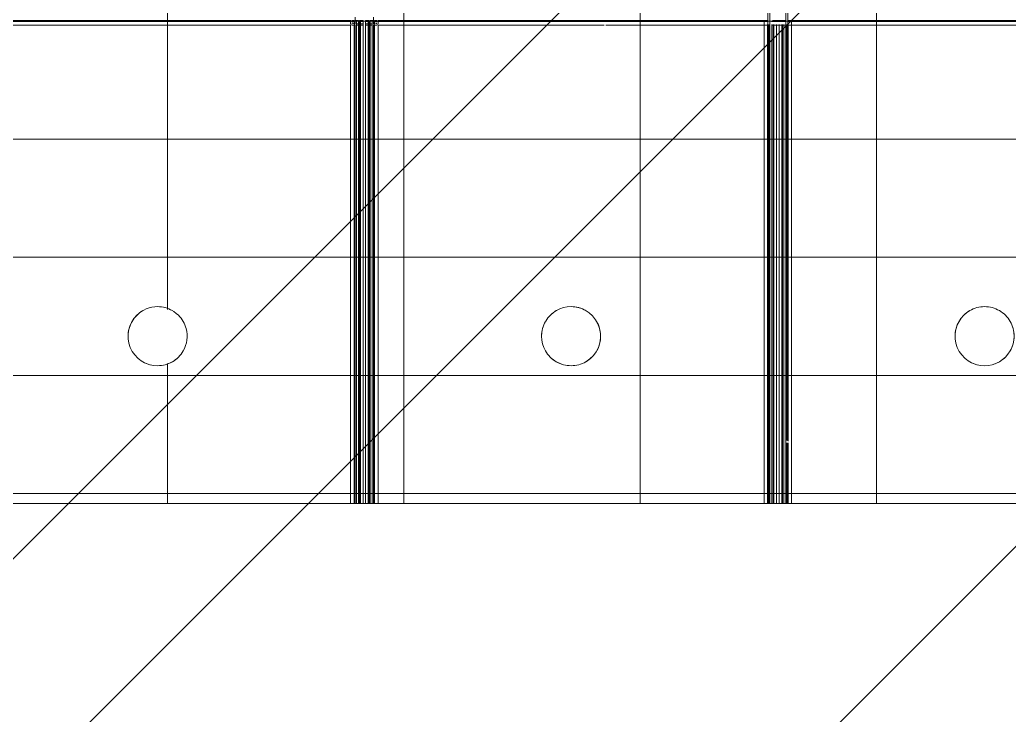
# Model space of a CAD drawing. Header units: millimetres. Extents: x -57519 to 497916, y -349472 to 446842.
# Drawn here: x 314153 to 316665, y 42345 to 44111 of the extents above; entities that cross this region are included whole.
import ezdxf

# ---------------------------------------------------------------- set-up
doc = ezdxf.new("R2010")
doc.units = ezdxf.units.MM
for name, color, linetype, lineweight in [('A-CLNG', 13, 'Continuous', 5), ('A-DETL-GENF', 92, 'Continuous', 5), ('A-FLOR', 192, 'Continuous', 5), ('A-FLOR-PATT', 8, 'Continuous', 5), ('E-LITE-EQPM', 33, 'Continuous', 5)]:
    doc.layers.add(name, color=color, linetype=linetype, lineweight=lineweight)

# ---------------------------------------------------------------- blocks, each defined once
blk = doc.blocks.new('Ceilings 10 - Ceilings 10-14177161-SITE COVERAGE')
at = {"layer": 'A-CLNG'}
for p, q in [((67289.3, 42882.5), (67289.3, 44957.5)), ((67339.3, 43041.6), (67339.3, 44957.5)), ((67294.3, 44107.5), (67294.3, 44157.5)), ((67294.3, 44107.5), (67294.3, 44157.5)), ((67334.3, 44157.5), (67334.3, 44107.5)), ((67334.3, 44107.5), (67334.3, 44157.5)), ((66239.3, 44107.5), (65239.3, 44107.5)), ((65239.3, 44107.5), (66239.3, 44107.5)), ((66229.3, 44109.5), (65249.3, 44109.5)), ((66229.3, 44107.5), (65249.3, 44107.5)), ((66229.3, 44107.5), (65249.3, 44107.5)), ((65249.3, 44106.5), (66229.3, 44106.5)), ((65249.3, 44097.5), (66229.3, 44097.5)), ((66229.3, 44106.7), (66229.3, 44108)), ((66229.3, 44107.5), (66229.3, 44102)), ((66229.3, 44106.5), (66229.3, 44106.7)), ((66229.3, 44106.5), (66229.3, 44106.5)), ((66229.3, 44105), (66229.3, 44106.5)), ((66229.3, 44102), (66229.3, 44105)), ((66229.3, 44100.5), (66229.3, 44102)), ((66229.3, 44102), (66229.3, 44100.5)), ((66229.3, 44100.5), (66229.3, 44100.5)), ((66229.3, 44097.5), (66229.3, 42882.5)), ((66238.3, 44109.5), (66232.3, 44109.5)), ((66233, 44109.5), (66232.3, 44109.5)), ((66232.3, 44108), (66232.3, 44107.6)), ((66232.3, 44107.6), (66232.3, 44106.9)), ((66239.3, 44107.5), (66232.3, 44107.5)), ((66233.8, 44107.5), (66232.3, 44107.5)), ((66232.3, 44106.9), (66232.3, 44106.5)), ((66232.3, 44106.5), (66238.3, 44106.5)), ((66232.3, 44106.5), (66232.3, 44106.5)), ((66233.8, 44097.5), (66232.3, 44097.5)), ((66232.3, 44097.5), (66233.8, 44097.5)), ((66233.8, 44109.5), (66233, 44109.5)), ((66236.8, 44109.5), (66233.8, 44109.5)), ((66239.3, 44107.5), (66233.8, 44107.5)), ((66239.3, 44097.5), (66233.8, 44097.5)), ((66233.8, 44097.5), (66236.8, 44097.5)), ((66237.5, 44109.5), (66236.8, 44109.5)), ((66236.8, 44097.5), (66238.3, 44097.5)), ((66238.3, 44109.5), (66237.5, 44109.5)), ((66238.3, 44106.5), (66238.3, 44100.5)), ((66239.8, 44100.5), (66238.3, 44100.5)), ((66238.3, 44097.5), (66238.3, 42882.5)), ((66238.3, 44097.5), (66239.8, 44097.5)), ((66238.3, 44097.5), (66238.3, 44097.5)), ((66239.3, 44107.5), (66239.3, 42882.5)), ((66239.3, 42882.5), (66239.3, 44107.5)), ((66239.3, 44100.5), (66239.3, 44107.5)), ((66239.3, 44102), (66239.3, 44107.5)), ((66239.3, 44102), (66239.3, 44100.5)), ((66239.3, 42882.5), (66239.3, 44097.5)), ((66239.3, 42882.5), (66239.3, 44097.5)), ((66241.3, 44109.5), (66241.3, 44117.5)), ((66241.3, 44109.5), (66249.3, 44109.5)), ((66241.3, 44100.5), (66241.3, 44106.5)), ((66241.3, 44106.5), (66241.3, 44106)), ((66241.3, 44106), (66241.3, 44105)), ((66241.3, 44105), (66241.3, 44102)), ((66241.3, 44102), (66241.3, 44100.7)), ((66241.3, 44100.7), (66241.3, 44100.5)), ((66241.3, 42882.5), (66241.3, 44097.5)), ((66284.3, 44107.5), (66244.3, 44107.5)), ((66244.3, 42882.5), (66244.3, 44107.5)), ((66244.3, 44107.5), (66284.3, 44107.5)), ((66244.3, 42882.5), (66244.3, 44107.5)), ((66244.3, 44100.5), (66250.8, 44100.5)), ((66261.3, 44100.5), (66244.3, 44100.5)), ((66250.8, 44097.5), (66244.3, 44097.5)), ((66244.3, 44097.5), (66261.3, 44097.5)), ((66249.3, 44109.5), (66249.3, 44108)), ((66249.3, 44107.5), (66249.3, 44099)), ((66249.3, 44097.5), (66249.3, 44107.5)), ((66249.3, 44105), (66249.3, 44106.5)), ((66249.3, 44100.5), (66249.3, 44106.5)), ((66249.3, 44102), (66249.3, 44105)), ((66249.3, 44100.5), (66249.3, 44102)), ((66249.3, 44099), (66249.3, 44097.5)), ((66249.3, 44097.5), (66249.3, 44097.5)), ((66249.3, 42882.5), (66249.3, 44097.5)), ((66249.3, 42882.5), (66249.3, 44097.5)), ((66252.3, 44100.5), (66250.8, 44100.5)), ((66250.8, 44097.5), (66252.3, 44097.5)), ((66261.3, 44109.5), (66252.3, 44109.5)), ((66252.3, 44109.4), (66252.3, 44109.5)), ((66252.3, 44108), (66252.3, 44109.4)), ((66252.3, 44107.5), (66252.3, 42882.5)), ((66252.3, 44099), (66252.3, 44107.5)), ((66252.3, 44106.5), (66261.3, 44106.5)), ((66252.3, 44100.5), (66252.3, 44106.5)), ((66252.3, 44106.5), (66252.3, 44105)), ((66252.3, 44105), (66252.3, 44102)), ((66252.3, 44102), (66252.3, 44100.5)), ((66252.3, 44097.5), (66252.3, 44099)), ((66252.3, 42882.5), (66252.3, 44097.5)), ((66254.3, 44107.5), (66254.3, 42882.5)), ((66254.3, 42882.5), (66254.3, 44107.5)), ((66261.3, 44109.5), (66261.3, 44108)), ((66261.3, 44107.6), (66261.3, 44108)), ((66261.3, 44106.5), (66261.3, 44107.6)), ((66261.3, 44107.5), (66261.3, 44100.5)), ((66261.3, 44107.5), (66261.3, 44099)), ((66261.3, 42882.5), (66261.3, 44107.5)), ((66261.3, 44105), (66261.3, 44106.5)), ((66261.3, 44102), (66261.3, 44105)), ((66261.3, 44100.5), (66261.3, 44102)), ((66261.3, 44099), (66261.3, 44097.5)), ((66261.3, 44097.5), (66261.3, 42882.5)), ((66276.3, 44109.5), (66267.3, 44109.5)), ((66267.3, 44108.7), (66267.3, 44109.5)), ((66267.3, 44108.4), (66267.3, 44108.7)), ((66267.3, 44108), (66267.3, 44108.4)), ((66267.3, 44108), (66267.3, 44107.6)), ((66267.3, 44107.6), (66267.3, 44106.5)), ((66267.3, 44107.5), (66267.3, 42882.5)), ((66267.3, 44100.5), (66267.3, 44107.5)), ((66267.3, 44099), (66267.3, 44107.5)), ((66267.3, 44106.5), (66276.3, 44106.5)), ((66267.3, 44106.5), (66267.3, 44105)), ((66267.3, 44105), (66267.3, 44102)), ((66267.3, 44102), (66267.3, 44100.5)), ((66284.1, 44100.5), (66267.3, 44100.5)), ((66267.3, 44097.5), (66267.3, 44099)), ((66267.3, 44097.5), (66284, 44097.5)), ((66267.3, 42882.5), (66267.3, 44097.5)), ((66274.3, 44107.5), (66274.3, 42882.5)), ((66274.3, 42882.5), (66274.3, 44107.5)), ((66276.3, 44109.5), (66276.3, 44108)), ((66276.3, 44107.5), (66276.3, 44099)), ((66276.3, 42882.5), (66276.3, 44107.5)), ((66276.3, 44106.5), (66276.3, 44100.5)), ((66276.3, 44105), (66276.3, 44106.5)), ((66276.3, 44102), (66276.3, 44105)), ((66276.3, 44100.5), (66276.3, 44102)), ((66277.8, 44100.5), (66276.3, 44100.5)), ((66276.3, 44099), (66276.3, 44097.5)), ((66276.3, 44097.5), (66276.3, 42882.5)), ((66276.3, 44097.5), (66277.8, 44097.5)), ((66277.8, 44100.5), (66284.1, 44100.5)), ((66284, 44097.5), (66277.8, 44097.5)), ((66279.3, 44109.5), (66287.3, 44109.5)), ((66279.3, 44109.4), (66279.3, 44109.5)), ((66279.3, 44108), (66279.3, 44109.4)), ((66279.3, 44107.5), (66279.3, 44097.5)), ((66279.3, 44099), (66279.3, 44107.5)), ((66279.3, 44100.5), (66279.3, 44106.5)), ((66279.3, 44106.5), (66279.3, 44105)), ((66279.3, 44105), (66279.3, 44102)), ((66279.3, 44102), (66279.3, 44100.5)), ((66279.3, 44097.9), (66279.3, 44099)), ((66279.3, 44097.5), (66279.3, 44097.9)), ((66279.3, 44097.5), (66279.3, 42882.5)), ((66279.3, 44097.5), (66279.3, 44097.5)), ((66279.3, 42882.5), (66279.3, 44097.5)), ((66284.3, 44107.5), (66284.3, 42882.5)), ((66284.3, 42882.5), (66284.3, 44107.5)), ((66287.3, 44109.5), (66287.3, 44117.5)), ((66287.3, 44106.4), (66287.3, 44106.5)), ((66287.3, 44100.5), (66287.3, 44106.5)), ((66287.3, 44106.3), (66287.3, 44106.4)), ((66287.3, 44105.7), (66287.3, 44106.3)), ((66287.3, 44105), (66287.3, 44105.7)), ((66287.3, 44102), (66287.3, 44105)), ((66287.3, 44100.5), (66287.3, 44102)), ((66287.3, 42882.5), (66287.3, 44097.5)), ((66289.2, 44100.5), (66288.8, 44100.5)), ((66288.8, 44097.5), (66289.2, 44097.5)), ((66290.1, 44100.5), (66289.2, 44100.5)), ((66289.2, 44097.5), (66289.5, 44097.5)), ((66289.3, 44107.5), (66289.3, 42882.5)), ((66289.3, 44107.5), (68314.3, 44107.5)), ((66289.3, 44107.5), (66289.3, 44100.5)), ((67289.3, 44107.5), (66289.3, 44107.5)), ((66296.3, 44107.5), (66289.3, 44107.5)), ((66289.3, 42882.5), (66289.3, 44107.5)), ((66294.8, 44107.5), (66289.3, 44107.5)), ((66289.3, 44102), (66289.3, 44107.5)), ((66289.3, 44100.5), (66289.3, 44102)), ((66289.3, 44097.5), (66289.3, 42882.5)), ((66294.8, 44097.5), (66289.3, 44097.5)), ((66289.3, 42882.5), (66289.3, 44097.5)), ((66289.5, 44097.5), (66290.3, 44097.5)), ((66290.2, 44100.5), (66290.1, 44100.5)), ((66290.3, 44100.5), (66290.2, 44100.5)), ((66296.3, 44109.5), (66290.3, 44109.5)), ((66290.5, 44109.5), (66290.3, 44109.5)), ((66290.3, 44106.5), (66296.3, 44106.5)), ((66290.3, 44100.5), (66290.3, 44106.5)), ((66290.3, 42882.5), (66290.3, 44097.5)), ((66290.3, 44097.5), (66291.8, 44097.5)), ((66290.7, 44109.5), (66290.5, 44109.5)), ((66291, 44109.5), (66290.7, 44109.5)), ((66291.4, 44109.5), (66291, 44109.5)), ((66291.8, 44109.5), (66291.4, 44109.5)), ((66294.8, 44109.5), (66291.8, 44109.5)), ((66291.8, 44097.5), (66294.8, 44097.5)), ((66296.3, 44109.5), (66294.8, 44109.5)), ((66296.3, 44107.5), (66294.8, 44107.5)), ((66294.8, 44097.5), (66295.5, 44097.5)), ((66296.2, 44097.5), (66294.8, 44097.5)), ((66295.5, 44097.5), (66296.1, 44097.5)), ((66296.1, 44097.5), (66296.3, 44097.5)), ((66296.3, 44097.5), (66296.2, 44097.5)), ((66296.3, 44106.5), (66296.3, 44108)), ((67280.8, 44109.5), (66299.3, 44109.5)), ((66299.3, 44108), (66299.3, 44107.2)), ((67280.8, 44107.5), (66299.3, 44107.5)), ((67280.8, 44107.5), (66299.3, 44107.5)), ((66299.3, 44102), (66299.3, 44107.5)), ((66299.3, 44107.2), (66299.3, 44106.7)), ((66299.3, 44106.7), (66299.3, 44106.5)), ((66299.3, 44106.5), (67280.8, 44106.5)), ((66299.3, 44106.5), (66299.3, 44106.3)), ((66299.3, 44106.3), (66299.3, 44105)), ((66299.3, 44105), (66299.3, 44102)), ((66299.3, 44100.9), (66299.3, 44102)), ((66299.3, 44102), (66299.3, 44100.5)), ((66299.3, 44100.5), (66299.3, 44100.9)), ((66299.3, 44097.5), (66873.4, 44097.5)), ((66299.3, 42882.5), (66299.3, 44097.5)), ((66877.3, 44097.5), (67289.3, 44097.5)), ((67279.3, 44107.5), (67279.3, 42882.5)), ((67289.3, 44109.5), (67280.8, 44109.5)), ((67289.3, 44107.5), (67280.8, 44107.5)), ((67289.3, 44107.5), (67280.8, 44107.5)), ((67280.8, 44106.5), (67289.3, 44106.5)), ((67288.3, 44099), (67288.3, 42882.5)), ((67289.3, 42882.5), (67289.3, 44107.5)), ((67289.3, 42882.5), (67289.3, 44099)), ((67289.3, 42882.5), (67289.3, 44099)), ((67291.3, 42882.5), (67291.3, 44099)), ((67294.3, 42882.5), (67294.3, 44107.5)), ((67294.3, 42882.5), (67294.3, 44107.5)), ((67334.3, 44107.5), (67298.5, 44107.5)), ((67334.3, 44107.5), (67298.5, 44107.5)), ((67334.3, 44107.5), (67298.5, 44107.5)), ((67298.5, 44106.5), (67334.3, 44106.5)), ((67298.5, 44097.5), (67334.3, 44097.5)), ((67299.3, 44099), (67299.3, 42882.5)), ((67299.3, 42882.5), (67299.3, 44099)), ((67327.8, 44109.5), (67300.8, 44109.5)), ((67302.3, 42882.5), (67302.3, 44099)), ((67302.3, 42882.5), (67302.3, 44099)), ((67304.3, 42882.5), (67304.3, 44099)), ((67304.3, 42882.5), (67304.3, 44099)), ((67311.3, 42882.5), (67311.3, 44099)), ((67311.3, 42882.5), (67311.3, 44099)), ((67317.3, 42882.5), (67317.3, 44099)), ((67317.3, 42882.5), (67317.3, 44099)), ((67324.3, 42882.5), (67324.3, 44099)), ((67324.3, 42882.5), (67324.3, 44099)), ((67326.3, 44099), (67326.3, 42882.5)), ((67326.3, 42882.5), (67326.3, 44099)), ((67334.3, 44109.5), (67327.8, 44109.5)), ((67329.3, 42882.5), (67329.3, 44099)), ((67329.3, 42882.5), (67329.3, 44099)), ((67334.3, 44107.5), (67334.3, 42882.5)), ((67334.3, 42882.5), (67334.3, 44107.5)), ((67337.3, 43042.6), (67337.3, 44099)), ((67347.8, 44109.5), (67339.3, 44109.5)), ((67339.3, 43041.6), (67339.3, 44107.5)), ((68314.3, 44107.5), (67339.3, 44107.5)), ((67347.8, 44107.5), (67339.3, 44107.5)), ((67347.8, 44107.5), (67339.3, 44107.5)), ((67339.3, 44106.5), (67347.8, 44106.5)), ((67339.3, 43041.6), (67339.3, 44099)), ((67339.3, 43041.6), (67339.3, 44099)), ((67339.3, 44097.5), (68314.3, 44097.5)), ((67340.3, 43041.1), (67340.3, 44099)), ((68314.3, 44109.5), (67347.8, 44109.5)), ((68314.3, 44107.5), (67347.8, 44107.5)), ((68314.3, 44107.5), (67347.8, 44107.5)), ((67347.8, 44106.5), (68314.3, 44106.5)), ((67349.3, 43036.8), (67349.3, 44107.5)), ((67337.3, 42882.5), (67337.3, 43036.8)), ((67339.3, 42882.5), (67339.3, 43036.8)), ((67339.3, 42882.5), (67339.3, 43036.8)), ((67339.3, 42882.5), (67339.3, 43036.8)), ((67339.3, 42882.5), (67339.3, 43036.8)), ((67340.3, 42882.5), (67340.3, 43036.8)), ((67349.3, 42882.5), (67349.3, 43036.7))]:
    blk.add_line(p, q, dxfattribs=at)
for points in [[(66229.3, 44109.5), (66229.3, 44109.5), (66229.3, 44109.5), (66229.3, 44109.4), (66229.3, 44109.4)], [(66229.3, 44109.4), (66229.4, 44109.4), (66229.4, 44109.4), (66229.5, 44109.3), (66229.6, 44109.2), (66229.7, 44109.1), (66229.8, 44109), (66229.9, 44108.9), (66230, 44108.8)], [(66229.3, 44097.5), (66229.3, 44097.5), (66229.3, 44097.5), (66229.3, 44097.5), (66229.3, 44097.5)], [(66230, 44108.8), (66230, 44108.8), (66230.1, 44108.7), (66230.2, 44108.6), (66230.2, 44108.6)], [(66230.2, 44108.6), (66230.3, 44108.5), (66230.5, 44108.3), (66230.7, 44108.1), (66230.8, 44108)], [(66232.3, 44106.5), (66232.3, 44106.5), (66232.3, 44106.5), (66232.3, 44106.4), (66232.4, 44106.4), (66232.5, 44106.3), (66232.6, 44106.2), (66232.7, 44106.1), (66232.8, 44106), (66233, 44105.8), (66233.1, 44105.7), (66233.2, 44105.6), (66233.2, 44105.6)], [(66233.2, 44105.6), (66233.3, 44105.5), (66233.5, 44105.3), (66233.7, 44105.1), (66233.8, 44105)], [(66237.4, 44101.4), (66237.3, 44101.5), (66237.1, 44101.7), (66236.9, 44101.9), (66236.8, 44102)], [(66238.3, 44100.5), (66238.3, 44100.5), (66238.3, 44100.5), (66238.2, 44100.5), (66238.2, 44100.6), (66238.1, 44100.7), (66238, 44100.8), (66237.9, 44100.9), (66237.8, 44101), (66237.6, 44101.1), (66237.5, 44101.3), (66237.4, 44101.4), (66237.4, 44101.4)], [(66240.1, 44098.7), (66240, 44098.8), (66239.9, 44098.9), (66239.8, 44099)], [(66240.4, 44098.4), (66240.3, 44098.5), (66240.2, 44098.6), (66240.1, 44098.7)], [(66241.1, 44097.7), (66241.1, 44097.7), (66241, 44097.8), (66240.9, 44097.9), (66240.8, 44098), (66240.6, 44098.1), (66240.5, 44098.3), (66240.4, 44098.4), (66240.4, 44098.4)], [(66241.2, 44097.5), (66241.2, 44097.6), (66241.2, 44097.6), (66241.1, 44097.7), (66241.1, 44097.7)], [(66241.3, 44097.5), (66241.3, 44097.5), (66241.3, 44097.5), (66241.3, 44097.5), (66241.2, 44097.5)], [(66250.8, 44108), (66250.9, 44107.9), (66251.1, 44107.7), (66251.3, 44107.5), (66251.4, 44107.4)], [(66251.4, 44107.4), (66251.4, 44107.4), (66251.5, 44107.3), (66251.6, 44107.1), (66251.8, 44107), (66251.9, 44106.9), (66252, 44106.8), (66252.1, 44106.7), (66252.2, 44106.6), (66252.2, 44106.5), (66252.3, 44106.5), (66252.3, 44106.5), (66252.3, 44106.5)], [(66276.3, 44106.5), (66276.3, 44106.5), (66276.3, 44106.5), (66276.3, 44106.5), (66276.4, 44106.6), (66276.5, 44106.7), (66276.6, 44106.8), (66276.7, 44106.9), (66276.8, 44107), (66277, 44107.1), (66277.1, 44107.3), (66277.2, 44107.4), (66277.2, 44107.4)], [(66277.2, 44107.4), (66277.3, 44107.5), (66277.5, 44107.7), (66277.7, 44107.9), (66277.8, 44108)], [(66287.3, 44109.5), (66287.3, 44109.5), (66287.3, 44109.5), (66287.3, 44109.4), (66287.4, 44109.4), (66287.5, 44109.3), (66287.6, 44109.2), (66287.7, 44109.1), (66287.8, 44109), (66288, 44108.8), (66288.1, 44108.7), (66288.2, 44108.6), (66288.2, 44108.6)], [(66287.7, 44097.9), (66287.7, 44097.9), (66287.6, 44097.8), (66287.5, 44097.7), (66287.4, 44097.6), (66287.4, 44097.6), (66287.3, 44097.5)], [(66287.3, 44097.5), (66287.3, 44097.5), (66287.3, 44097.5), (66287.3, 44097.5), (66287.3, 44097.5)], [(66288, 44098.1), (66287.9, 44098.1), (66287.8, 44098), (66287.7, 44097.9), (66287.7, 44097.9)], [(66288.2, 44108.6), (66288.3, 44108.5), (66288.5, 44108.3), (66288.7, 44108.1), (66288.8, 44108)], [(66288.8, 44099), (66288.7, 44098.9), (66288.6, 44098.8), (66288.5, 44098.7)], [(66288.8, 44108), (66288.9, 44107.9), (66289.1, 44107.7), (66289.3, 44107.5), (66289.4, 44107.4)], [(66289.4, 44107.4), (66289.4, 44107.4), (66289.5, 44107.3), (66289.6, 44107.1), (66289.8, 44107), (66289.9, 44106.9), (66290, 44106.8), (66290.1, 44106.7), (66290.2, 44106.6), (66290.2, 44106.5), (66290.3, 44106.5), (66290.3, 44106.5), (66290.3, 44106.5)], [(66290.7, 44100.9), (66290.7, 44100.9), (66290.6, 44100.8), (66290.5, 44100.7), (66290.4, 44100.6), (66290.3, 44100.5), (66290.3, 44100.5), (66290.3, 44100.5), (66290.3, 44100.5)], [(66291, 44101.1), (66290.9, 44101.1), (66290.8, 44101), (66290.7, 44100.9), (66290.7, 44100.9)], [(66291.2, 44101.4), (66291.2, 44101.4), (66291.1, 44101.3), (66291, 44101.2), (66291, 44101.1)], [(66291.8, 44102), (66291.7, 44101.9), (66291.5, 44101.7), (66291.3, 44101.5), (66291.2, 44101.4)], [(66294.8, 44105), (66294.9, 44105.1), (66295.1, 44105.3), (66295.3, 44105.5), (66295.4, 44105.6)], [(66295.4, 44105.6), (66295.4, 44105.6), (66295.5, 44105.7), (66295.6, 44105.8), (66295.8, 44106), (66295.8, 44106), (66295.9, 44106.1)], [(66295.9, 44106.1), (66295.9, 44106.1), (66296, 44106.2), (66296.1, 44106.3), (66296.1, 44106.3)], [(66296.1, 44106.3), (66296.1, 44106.3), (66296.2, 44106.4), (66296.2, 44106.4), (66296.3, 44106.5), (66296.3, 44106.5), (66296.3, 44106.5)], [(66299.2, 44109.4), (66299.3, 44109.4), (66299.3, 44109.5), (66299.3, 44109.5), (66299.3, 44109.5)], [(66299.3, 44097.5), (66299.3, 44097.5), (66299.3, 44097.5), (66299.3, 44097.5), (66299.2, 44097.5)]]:
    blk.add_open_spline(points, degree=3, dxfattribs=at)
for points, knots in [([(66230.8, 44099), (66230.7, 44098.9), (66230.5, 44098.7), (66230.3, 44098.5), (66230.1, 44098.3), (66230, 44098.1), (66229.8, 44098), (66229.7, 44097.9), (66229.6, 44097.8), (66229.5, 44097.7), (66229.4, 44097.6), (66229.3, 44097.5), (66229.3, 44097.5), (66229.3, 44097.5), (66229.3, 44097.5)], [-1, -1, -1, -1, -0.857143, -0.714286, -0.642857, -0.571429, -0.5, -0.428571, -0.357143, -0.285714, -0.214286, -0.142857, -0.071429, 0, 0, 0, 0]), ([(66229.3, 44097.5), (66229.4, 44097.6), (66229.4, 44097.6), (66229.5, 44097.7), (66229.6, 44097.8), (66229.7, 44097.9), (66229.8, 44098), (66230, 44098.1), (66230.1, 44098.3), (66230.3, 44098.5), (66230.5, 44098.7), (66230.7, 44098.9), (66230.8, 44099)], [-0.8571429, -0.8571429, -0.8571429, -0.8571429, -0.7857143, -0.7142857, -0.6428571, -0.5714286, -0.5, -0.4285714, -0.3571429, -0.2857143, -0.1428571, 0, 0, 0, 0]), ([(66232.3, 44100.5), (66232.3, 44100.5), (66232.3, 44100.5), (66232.3, 44100.5), (66232.4, 44100.6), (66232.5, 44100.7), (66232.6, 44100.8), (66232.7, 44100.9), (66232.8, 44101), (66233, 44101.1), (66233.1, 44101.3), (66233.3, 44101.5), (66233.5, 44101.7), (66233.7, 44101.9), (66233.8, 44102)], [-1, -1, -1, -1, -0.928571, -0.857143, -0.785714, -0.714286, -0.642857, -0.571429, -0.5, -0.428571, -0.357143, -0.285714, -0.142857, 0, 0, 0, 0]), ([(66233.8, 44102), (66233.7, 44101.9), (66233.5, 44101.7), (66233.3, 44101.5), (66233.1, 44101.3), (66233, 44101.1), (66232.8, 44101), (66232.7, 44100.9), (66232.6, 44100.8), (66232.5, 44100.7), (66232.4, 44100.6), (66232.3, 44100.5), (66232.3, 44100.5), (66232.3, 44100.5), (66232.3, 44100.5)], [-1, -1, -1, -1, -0.857143, -0.714286, -0.642857, -0.571429, -0.5, -0.428571, -0.357143, -0.285714, -0.214286, -0.142857, -0.071429, 0, 0, 0, 0]), ([(66236.8, 44105), (66236.9, 44105.1), (66237.1, 44105.3), (66237.3, 44105.5), (66237.5, 44105.7), (66237.6, 44105.8), (66237.8, 44106), (66237.9, 44106.1), (66238, 44106.2), (66238.1, 44106.3), (66238.2, 44106.4), (66238.2, 44106.4), (66238.3, 44106.5), (66238.3, 44106.5), (66238.3, 44106.5)], [-1, -1, -1, -1, -0.857143, -0.714286, -0.642857, -0.571429, -0.5, -0.428571, -0.357143, -0.285714, -0.214286, -0.142857, -0.071429, 0, 0, 0, 0]), ([(66238.3, 44106.5), (66238.3, 44106.5), (66238.3, 44106.5), (66238.3, 44106.5), (66238.4, 44106.6), (66238.5, 44106.7), (66238.6, 44106.8), (66238.7, 44106.9), (66238.8, 44107), (66239, 44107.1), (66239.1, 44107.3), (66239.3, 44107.5), (66239.5, 44107.7), (66239.7, 44107.9), (66239.8, 44108)], [-1, -1, -1, -1, -0.928571, -0.857143, -0.785714, -0.714286, -0.642857, -0.571429, -0.5, -0.428571, -0.357143, -0.285714, -0.142857, 0, 0, 0, 0]), ([(66239.8, 44108), (66239.9, 44108.1), (66240.1, 44108.3), (66240.3, 44108.5), (66240.5, 44108.7), (66240.6, 44108.8), (66240.8, 44109), (66240.9, 44109.1), (66241, 44109.2), (66241.1, 44109.3), (66241.2, 44109.4), (66241.2, 44109.4), (66241.3, 44109.5), (66241.3, 44109.5), (66241.3, 44109.5)], [-1, -1, -1, -1, -0.857143, -0.714286, -0.642857, -0.571429, -0.5, -0.428571, -0.357143, -0.285714, -0.214286, -0.142857, -0.071429, 0, 0, 0, 0]), ([(66288.5, 44098.7), (66288.4, 44098.6), (66288.3, 44098.5), (66288.1, 44098.3), (66288, 44098.2), (66288, 44098.1)], [-0.8571429, -0.8571429, -0.8571429, -0.8571429, -0.7142857, -0.6428571, -0.5714286, -0.5714286, -0.5714286, -0.5714286]), ([(66290.3, 44106.5), (66290.3, 44106.5), (66290.3, 44106.5), (66290.3, 44106.4), (66290.4, 44106.4), (66290.5, 44106.3), (66290.6, 44106.2), (66290.7, 44106.1), (66290.8, 44106), (66291, 44105.8), (66291.1, 44105.7), (66291.3, 44105.5), (66291.5, 44105.3), (66291.7, 44105.1), (66291.8, 44105)], [-1, -1, -1, -1, -0.928571, -0.857143, -0.785714, -0.714286, -0.642857, -0.571429, -0.5, -0.428571, -0.357143, -0.285714, -0.142857, 0, 0, 0, 0]), ([(66296.3, 44100.5), (66296.3, 44100.5), (66296.3, 44100.5), (66296.2, 44100.5), (66296.2, 44100.6), (66296.1, 44100.7), (66296, 44100.8), (66295.9, 44100.9), (66295.8, 44101), (66295.6, 44101.1), (66295.5, 44101.3), (66295.3, 44101.5), (66295.1, 44101.7), (66294.9, 44101.9), (66294.8, 44102)], [-1, -1, -1, -1, -0.928571, -0.857143, -0.785714, -0.714286, -0.642857, -0.571429, -0.5, -0.428571, -0.357143, -0.285714, -0.142857, 0, 0, 0, 0]), ([(66294.8, 44102), (66294.9, 44101.9), (66295.1, 44101.7), (66295.3, 44101.5), (66295.5, 44101.3), (66295.6, 44101.1), (66295.8, 44101), (66295.9, 44100.9), (66296, 44100.8), (66296.1, 44100.7), (66296.2, 44100.6), (66296.2, 44100.5), (66296.3, 44100.5), (66296.3, 44100.5), (66296.3, 44100.5)], [-1, -1, -1, -1, -0.857143, -0.714286, -0.642857, -0.571429, -0.5, -0.428571, -0.357143, -0.285714, -0.214286, -0.142857, -0.071429, 0, 0, 0, 0]), ([(66297.8, 44108), (66297.9, 44108.1), (66298.1, 44108.3), (66298.3, 44108.5), (66298.5, 44108.7), (66298.6, 44108.8), (66298.8, 44109), (66298.9, 44109.1), (66299, 44109.2), (66299.1, 44109.3), (66299.2, 44109.4), (66299.2, 44109.4), (66299.2, 44109.4)], [-1, -1, -1, -1, -0.8571429, -0.7142857, -0.6428571, -0.5714286, -0.5, -0.4285714, -0.3571429, -0.2857143, -0.2142857, -0.1428571, -0.1428571, -0.1428571, -0.1428571]), ([(66297.8, 44099), (66297.9, 44098.9), (66298.1, 44098.7), (66298.3, 44098.5), (66298.5, 44098.3), (66298.6, 44098.1), (66298.8, 44098), (66298.9, 44097.9), (66299, 44097.8), (66299.1, 44097.7), (66299.2, 44097.6), (66299.2, 44097.5), (66299.3, 44097.5), (66299.3, 44097.5), (66299.3, 44097.5)], [-1, -1, -1, -1, -0.857143, -0.714286, -0.642857, -0.571429, -0.5, -0.428571, -0.357143, -0.285714, -0.214286, -0.142857, -0.071429, 0, 0, 0, 0]), ([(66299.2, 44097.5), (66299.2, 44097.6), (66299.2, 44097.6), (66299.1, 44097.7), (66299, 44097.8), (66298.9, 44097.9), (66298.8, 44098), (66298.6, 44098.1), (66298.5, 44098.3), (66298.3, 44098.5), (66298.1, 44098.7), (66297.9, 44098.9), (66297.8, 44099)], [-0.8571429, -0.8571429, -0.8571429, -0.8571429, -0.7857143, -0.7142857, -0.6428571, -0.5714286, -0.5, -0.4285714, -0.3571429, -0.2857143, -0.1428571, 0, 0, 0, 0])]:
    blk.add_open_spline(points, degree=3, knots=knots, dxfattribs=at)
blk = doc.blocks.new('DLN_Face Base lighting-01 - 150mm _R_-V457-SITE COVERAGE')
at = {"layer": 'E-LITE-EQPM'}
for start, end in [(135, 180), (120, 135), (105, 120), (105, 120), (60, 105), (60, 105), (45, 60), (30, 45), (150, 180), (15, 41.3088), (360, 30), (180, 225), (225, 360), (315, 345), (210, 270)]:
    blk.add_arc((0, 0), 75, start, end, dxfattribs=at)
blk = doc.blocks.new('DLN_Face Base lighting-01 - 150mm _R_-V458-SITE COVERAGE')
at = {"layer": 'E-LITE-EQPM'}
for start, end in [(30, 180), (105, 120), (60, 105), (15, 45), (150, 180), (15, 30), (360, 15), (180, 239.1899), (318.6912, 345), (330, 345), (345, 360), (210, 239.1899), (315, 330), (240, 270), (240, 300), (300, 315)]:
    blk.add_arc((0, 0), 75, start, end, dxfattribs=at)
blk = doc.blocks.new('DLN_Face Base lighting-01 - 150mm _R_-V459-SITE COVERAGE')
at = {"layer": 'E-LITE-EQPM'}
for start, end in [(135, 150), (120, 135), (60, 120), (90, 120), (60, 90), (360, 60), (30, 45), (150, 180), (150, 165), (15, 26.964), (165, 180), (180, 195), (195, 210), (225, 360), (315, 345), (210, 270), (210, 225)]:
    blk.add_arc((0, 0), 75, start, end, dxfattribs=at)

msp = doc.modelspace()

# ---------------------------------------------------------------- hatches: boundary and pattern name
at = {"layer": 'A-DETL-GENF'}
h = msp.add_hatch(dxfattribs=at)
h.set_pattern_fill('FP_40', color=250, style=0, pattern_type=2)
h.set_pattern_definition([(45, (248763.4, 0), (-1257.236, 1257.236), []), (45, (248763.4, 1905), (-1257.236, 1257.236), [])])
h.paths.add_polyline_path([(325750.1, -8642.5), (328562.7, -8642.5), (328562.7, 4657.5), (341312.7, 4657.5), (341312.7, 30557.5), (342712.7, 30557.5), (342712.7, 48907.7), (339962.7, 48907.7), (339962.7, 52157.5), (338962.7, 52157.5), (338962.7, 53757.5), (297512.7, 53757.5), (297512.7, 52247.5), (286277.7, 52247.5), (286277.7, 34407.5), (285902.7, 34407.5), (285902.7, 7407.5), (286277.7, 7407.5), (286277.7, -2267.5), (315555.2, -2267.5), (315555.2, -8642.5), (321257.1, -8642.5)], flags=0)
at = {"layer": 'A-FLOR-PATT'}
h = msp.add_hatch(dxfattribs=at)
h.set_pattern_fill('FP_20', color=256, style=0, pattern_type=2)
h.set_pattern_definition([(90, (321127.73, 26107.5), (-600, 4e-14), []), (180, (321127.73, 26107.5), (4e-14, -300), [])])
h.paths.add_polyline_path([(318727.7, 40207.5), (319852.7, 40207.5), (319852.7, 42282.5), (318727.7, 42282.5), (318727.7, 40387.1)], flags=0)
h.paths.add_polyline_path([(319502.7, 40920), (319470.4, 40924.2), (319423.3, 40949.7), (319406.2, 40967.2), (319391.4, 40990), (319381.5, 41016.5), (319377.7, 41045), (319382, 41077.3), (319407.5, 41124.4), (319423.3, 41140.2), (319447.7, 41156.3), (319474.3, 41166.2), (319502.7, 41170), (319552.9, 41158.4), (319582.2, 41140.2), (319602.7, 41118.2), (319615.9, 41095.6), (319624, 41073.5), (319627.7, 41045), (319623.5, 41012.6), (319598, 40965.6), (319580.5, 40948.5), (319557.7, 40933.6), (319531.2, 40923.7)], flags=0)
h.paths.add_polyline_path([(319502.7, 41878.3), (319470.4, 41882.6), (319423.3, 41908.1), (319406.2, 41925.5), (319391.4, 41948.3), (319381.5, 41974.8), (319377.7, 42003.3), (319382, 42035.7), (319407.5, 42082.7), (319423.3, 42098.6), (319447.7, 42114.7), (319474.3, 42124.6), (319502.7, 42128.3), (319552.9, 42116.7), (319582.2, 42098.6), (319602.7, 42076.6), (319615.9, 42053.9), (319624, 42031.8), (319627.7, 42003.3), (319623.5, 41971), (319598, 41923.9), (319580.5, 41906.8), (319557.7, 41892), (319531.2, 41882.1)], flags=0)
h.paths.add_polyline_path([(319502.7, 42882.5), (319470.4, 42886.7), (319423.3, 42912.2), (319406.2, 42929.7), (319391.7, 42951.7), (319381.5, 42979), (319379.2, 43018.9), (319382, 43039.8), (319407.5, 43086.9), (319423.3, 43102.7), (319447.7, 43118.8), (319474.3, 43128.7), (319502.7, 43132.5), (319552.9, 43120.9), (319582.2, 43102.7), (319599.3, 43085.3), (319615.9, 43058.1), (319624, 43036), (319627.7, 43007.5), (319623.5, 42975.1), (319598, 42928.1), (319580.5, 42911), (319557.7, 42896.1), (319531.2, 42886.2)], flags=0)
h.paths.add_polyline_path([(313944.2, 42882.5), (317127.7, 42882.5), (317127.7, 44132.5), (317277.7, 44128.6), (317277.7, 42882.5), (319852.7, 42882.5), (319852.7, 44957.5), (318727.7, 44957.5), (318733, 43632.5), (318733.7, 43632.5), (318733.7, 43538.5), (318927.7, 43538.5), (318927.7, 43532.5), (318527.7, 43532.5), (318527.7, 44957.5), (312652.7, 44957.5), (312652.7, 42882.5), (313944.2, 42882.5)], flags=0)
h.paths.add_polyline_path([(317902.7, 43182.5), (317870.4, 43186.7), (317823.3, 43212.2), (317806.2, 43229.7), (317791.4, 43252.5), (317781.5, 43279), (317777.7, 43307.5), (317782, 43339.8), (317807.5, 43386.9), (317823.3, 43402.7), (317847.7, 43418.8), (317887.3, 43430.5), (317902.7, 43432.5), (317952.9, 43420.9), (317982.2, 43402.7), (317999.3, 43385.3), (318015.9, 43358.1), (318024.6, 43331.2), (318027.7, 43307.5), (318023.5, 43275.1), (317998, 43228.1), (317980.5, 43211), (317957.7, 43196.1), (317931.2, 43186.2)], flags=0)
h.paths.add_polyline_path([(316602.7, 43232.5), (316565.2, 43242.5), (316537.8, 43270), (316527.7, 43307.5), (316537.8, 43345), (316565.2, 43372.4), (316602.7, 43382.5), (316640.2, 43372.4), (316667.7, 43345), (316677.7, 43307.5), (316667.7, 43270), (316640.2, 43242.5), (316618.3, 43234.5)], flags=0)
h.paths.add_polyline_path([(315552.7, 43232.5), (315515.2, 43242.5), (315487.8, 43270), (315477.7, 43307.5), (315488.4, 43345.8), (315515.2, 43372.4), (315552.7, 43382.5), (315590.2, 43372.4), (315617.7, 43345), (315627.7, 43307.5), (315617.7, 43270), (315590.2, 43242.5), (315568.3, 43234.5)], flags=0)
h.paths.add_polyline_path([(314502.7, 43232.5), (314465.2, 43242.5), (314437.8, 43270), (314427.7, 43307.5), (314437.8, 43345), (314465.2, 43372.4), (314502.7, 43382.5), (314540.2, 43372.4), (314567.7, 43345), (314577.7, 43307.5), (314567.7, 43270), (314540.2, 43242.5), (314517.5, 43234.4)], flags=0)
h.paths.add_polyline_path([(313302.7, 43232.5), (313265.2, 43242.5), (313237.8, 43270), (313227.7, 43307.5), (313237.8, 43345), (313265.2, 43372.4), (313302.7, 43382.5), (313340.2, 43372.4), (313367.7, 43345), (313377.7, 43307.5), (313367.7, 43270), (313340.2, 43242.5), (313307.7, 43233.1)], flags=0)
h.paths.add_polyline_path([(319502.7, 43990.8), (319470.4, 43995.1), (319423.3, 44020.6), (319405.2, 44039.4), (319391.4, 44060.8), (319381.5, 44087.4), (319377.7, 44115.8), (319382, 44148.2), (319407.5, 44195.3), (319427.7, 44214.4), (319447.7, 44227.2), (319474.3, 44237.1), (319502.7, 44240.8), (319552.9, 44229.2), (319582.2, 44211.1), (319599.5, 44193.3), (319615.9, 44166.4), (319624, 44144.3), (319627.7, 44115.8), (319623.5, 44083.5), (319598, 44036.4), (319580.5, 44019.3), (319557.7, 44004.5), (319531.2, 43994.6)], flags=0)
h.paths.add_polyline_path([(317024, 44166.7), (317024, 44166.7), (317044.8, 44166.7)], flags=0)
h.paths.add_polyline_path([(317902.7, 44682.5), (317870.4, 44686.7), (317823.3, 44712.2), (317806.2, 44729.7), (317791.4, 44752.5), (317781.5, 44779), (317777.7, 44807.5), (317782, 44839.8), (317807.5, 44886.9), (317823.3, 44902.7), (317847.7, 44918.8), (317887.3, 44930.5), (317902.7, 44932.5), (317952.9, 44920.9), (317982.2, 44902.7), (317999.3, 44885.3), (318015.9, 44858.1), (318024, 44836), (318027.2, 44803.3), (318023.5, 44775.1), (317998, 44728.1), (317980.5, 44711), (317957.7, 44696.1), (317931.2, 44686.2)], flags=0)
h.paths.add_polyline_path([(315552.7, 44682.5), (315520.4, 44686.7), (315473.3, 44712.2), (315456.2, 44729.7), (315441.4, 44752.5), (315431.5, 44779), (315427.7, 44807.5), (315432, 44839.8), (315458, 44887.6), (315479.6, 44907.6), (315497.7, 44918.8), (315524.3, 44928.7), (315552.7, 44932.5), (315602.9, 44920.9), (315632.2, 44902.7), (315649.3, 44885.3), (315665.9, 44858.1), (315674, 44836), (315675.1, 44787.7), (315673.5, 44775.1), (315648, 44728.1), (315630.5, 44711), (315607.7, 44696.1), (315581.2, 44686.2)], flags=0)
h.paths.add_polyline_path([(316602.7, 44682.5), (316570.4, 44686.7), (316523.3, 44712.2), (316506.2, 44729.7), (316491.4, 44752.5), (316481.5, 44779), (316477.7, 44807.5), (316483.2, 44842.8), (316507.5, 44886.9), (316523.3, 44902.7), (316547.7, 44918.8), (316577.7, 44929.2), (316602.7, 44932.5), (316652.9, 44920.9), (316682.2, 44902.7), (316699.3, 44885.3), (316715.9, 44858.1), (316724, 44836), (316727.2, 44803.3), (316723.5, 44775.1), (316698, 44728.1), (316680.5, 44711), (316657.7, 44696.1), (316631.2, 44686.2)], flags=0)
h.paths.add_polyline_path([(313302.7, 44682.5), (313270.4, 44686.7), (313223.3, 44712.2), (313206.2, 44729.7), (313191.4, 44752.5), (313181.5, 44779), (313177.7, 44807.5), (313182, 44839.8), (313207.5, 44886.9), (313223.3, 44902.7), (313247.7, 44918.8), (313275.2, 44928.9), (313302.7, 44932.5), (313352.9, 44920.9), (313382.2, 44902.7), (313399.3, 44885.3), (313415.9, 44858.1), (313424, 44836), (313427.2, 44803.3), (313419.4, 44765.2), (313398, 44728.1), (313380.5, 44711), (313357.7, 44696.1), (313331.2, 44686.2)], flags=0)
h.paths.add_polyline_path([(314502.7, 44687.5), (314470.4, 44691.7), (314423.3, 44717.2), (314406.2, 44734.7), (314391.4, 44757.5), (314381.5, 44784), (314377.7, 44812.5), (314382, 44844.8), (314407.5, 44891.9), (314423.3, 44907.7), (314447.7, 44923.8), (314474.3, 44933.7), (314517.5, 44935.5), (314552.9, 44925.9), (314582.2, 44907.7), (314599.3, 44890.3), (314615.9, 44863.1), (314624, 44841), (314626.5, 44803.3), (314623.5, 44780.1), (314598, 44733.1), (314580.5, 44716), (314557.7, 44701.1), (314517.5, 44689.4)], flags=0)
h.paths.add_polyline_path([(316577.7, 45557.5), (316627.7, 45557.5), (316627.7, 45882.5), (314027.7, 45882.5), (314027.7, 45557.5), (316483.2, 45557.5)], flags=0)
h.paths.add_polyline_path([(318727.7, 45557.5), (319852.7, 45557.5), (319852.7, 48182.5), (313963.8, 48182.5), (313963.8, 46682.5), (317277.7, 46682.5), (317277.7, 47032.5), (318627.7, 47032.5), (318627.7, 47038.5), (318721.7, 47038.5), (318721.7, 47232.5), (318727.7, 47232.5), (318727.7, 45686.5)], flags=0)
h.paths.add_polyline_path([(316103.7, 45686.5), (316103.7, 45686.5), (316103.7, 45882.5)], flags=0)
h.paths.add_polyline_path([(319502.7, 46324.2), (319470.4, 46328.4), (319423.3, 46353.9), (319406.2, 46371.4), (319391.4, 46394.2), (319381.5, 46420.7), (319377.7, 46449.2), (319382, 46481.5), (319407.5, 46528.6), (319423.3, 46544.4), (319447.7, 46560.5), (319474.3, 46570.4), (319502.7, 46574.2), (319552.9, 46562.5), (319582.2, 46544.4), (319599.3, 46526.9), (319615.9, 46499.8), (319624, 46477.6), (319627.7, 46449.2), (319623.5, 46416.8), (319598, 46369.7), (319580.5, 46352.6), (319557.7, 46337.8), (319531.2, 46327.9)], flags=0)
h.paths.add_polyline_path([(313009.4, 46382.5), (313813.8, 46382.5), (313813.8, 48182.5), (312652.7, 48182.5), (312652.7, 46382.5), (313009.3, 46382.5)], flags=0)
h.paths.add_polyline_path([(317198.7, 47047.7), (317198.7, 47047.7), (317227.7, 47047.7)], flags=0)
h.paths.add_polyline_path([(314829.7, 47747.4), (314829.7, 47747.4), (314829.7, 47963.2)], flags=0)
h.paths.add_polyline_path([(314829.7, 47453), (314829.7, 47453), (314829.7, 47747.4)], flags=0)
h.paths.add_polyline_path([(314829.7, 47388.8), (314829.7, 47388.8), (314829.7, 47453)], flags=0)
h.paths.add_polyline_path([(314823.7, 47747.4), (314823.7, 47747.4), (314823.7, 47965.5)], flags=0)
h.paths.add_polyline_path([(314823.7, 47453), (314823.7, 47453), (314823.7, 47747.4)], flags=0)
h.paths.add_polyline_path([(314823.7, 47391), (314823.7, 47391), (314823.7, 47453)], flags=0)
h.paths.add_polyline_path([(314785.7, 47747.4), (314785.7, 47747.4), (314785.7, 47980.2)], flags=0)
h.paths.add_polyline_path([(314785.7, 47453), (314785.7, 47453), (314785.7, 47747.4)], flags=0)
h.paths.add_polyline_path([(314785.7, 47404.8), (314785.7, 47404.8), (314785.7, 47453)], flags=0)
h.paths.add_polyline_path([(314771.7, 47747.4), (314771.7, 47747.4), (314771.7, 47985.6)], flags=0)
h.paths.add_polyline_path([(314771.7, 47453), (314771.7, 47453), (314771.7, 47747.4)], flags=0)
h.paths.add_polyline_path([(314771.7, 47409.9), (314771.7, 47410), (314771.7, 47453)], flags=0)
h.paths.add_polyline_path([(312965.7, 47747.4), (312965.7, 47747.4), (312965.7, 48041.8)], flags=0)
h.paths.add_polyline_path([(312951.7, 47747.4), (312951.7, 47747.4), (312951.7, 48041.8)], flags=0)
h.paths.add_polyline_path([(313009.7, 47747.4), (313009.7, 47747.4), (313009.7, 48041.8)], flags=0)
h.paths.add_polyline_path([(313009.7, 47453), (313009.7, 47453), (313009.7, 47747.4)], flags=0)
h.paths.add_polyline_path([(313003.7, 47747.4), (313003.7, 47747.4), (313003.7, 48041.8)], flags=0)
h.paths.add_polyline_path([(313003.7, 47453), (313003.7, 47453), (313003.7, 47747.4)], flags=0)
h.paths.add_polyline_path([(319502.7, 47532.5), (319470.4, 47536.7), (319423.3, 47562.2), (319405.6, 47580.5), (319391.4, 47602.5), (319381.5, 47629), (319377.7, 47657.5), (319382, 47689.8), (319407.5, 47736.9), (319423.3, 47752.7), (319447.7, 47768.8), (319474.3, 47778.7), (319502.7, 47782.5), (319552.9, 47770.9), (319582.2, 47752.7), (319599.8, 47734.5), (319615.9, 47708.1), (319624, 47686), (319627.7, 47657.5), (319623.5, 47625.1), (319598, 47578.1), (319580.5, 47561), (319557.7, 47546.1), (319531.2, 47536.2)], flags=0)
h.paths.add_polyline_path([(317982.7, 47532.5), (317950.4, 47536.7), (317903.3, 47562.2), (317887.3, 47578.3), (317871.4, 47602.5), (317861.5, 47629), (317857.7, 47657.5), (317862, 47689.8), (317887.5, 47736.9), (317905.3, 47754.3), (317927.7, 47768.8), (317954.3, 47778.7), (317982.7, 47782.5), (318033.6, 47770.6), (318062.2, 47752.7), (318079.3, 47735.3), (318095.9, 47708.1), (318104, 47686), (318107.7, 47657.5), (318103.5, 47625.1), (318078, 47578.1), (318060.5, 47561), (318037.7, 47546.1), (318011.2, 47536.2)], flags=0)
h.paths.add_polyline_path([(316162.7, 47532.5), (316130.4, 47536.7), (316083.3, 47562.2), (316066.2, 47579.7), (316051.4, 47602.5), (316041.5, 47629), (316037.7, 47657.5), (316042, 47689.8), (316067.5, 47736.9), (316083.3, 47752.7), (316107.7, 47768.8), (316145.8, 47780.3), (316162.7, 47782.5), (316202.4, 47775.2), (316242.2, 47752.7), (316259.3, 47735.3), (316275.9, 47708.1), (316284, 47686), (316287.7, 47657.5), (316283.5, 47625.1), (316258, 47578.1), (316240.5, 47561), (316217.7, 47546.1), (316191.2, 47536.2)], flags=0)
h.paths.add_polyline_path([(314342.7, 47532.5), (314310.4, 47536.7), (314263.3, 47562.2), (314246.2, 47579.7), (314229.2, 47607.7), (314221.5, 47629), (314217.7, 47657.5), (314222, 47689.8), (314247.5, 47736.9), (314263.3, 47752.7), (314287.7, 47768.8), (314314.3, 47778.7), (314342.7, 47782.5), (314392.9, 47770.9), (314422.2, 47752.7), (314439.3, 47735.3), (314455.9, 47708.1), (314464, 47686), (314467.7, 47657.5), (314463.5, 47625.1), (314438, 47578.1), (314420.5, 47561), (314397.7, 47546.1), (314371.2, 47536.2)], flags=0)
h.paths.add_polyline_path([(313427.7, 47582.5), (313390.2, 47592.5), (313362.8, 47620), (313352.7, 47657.5), (313362.8, 47695), (313390.2, 47722.4), (313427.7, 47732.5), (313465.2, 47722.4), (313492.7, 47695), (313502.7, 47657.5), (313492.7, 47620), (313465.2, 47592.5), (313443.3, 47584.5)], flags=0)
h.paths.add_polyline_path([(312652.7, 48782.5), (319852.7, 48782.5), (319852.7, 49002.4), (319841.2, 48998.7), (319812.7, 48995), (319780.4, 48999.2), (319733.3, 49024.7), (319716.2, 49042.2), (319701.4, 49065), (319691.5, 49091.5), (319687.7, 49120), (319692, 49152.3), (319717.5, 49199.4), (319738.8, 49219.5), (319757.7, 49231.3), (319784.3, 49241.2), (319812.7, 49245), (319852.7, 49245), (319850.2, 50182.5), (319812.7, 50172.5), (319775.2, 50182.5), (319747.8, 50210), (319737.8, 50248.3), (319747.8, 50285), (319775.2, 50312.4), (319812.7, 50322.5), (319850.2, 50312.4), (319852.7, 50312.8), (319852.7, 50982.5), (312652.7, 50982.5), (312652.7, 48925)], flags=0)
h.paths.add_polyline_path([(317982.7, 48995), (317950.4, 48999.2), (317903.3, 49024.7), (317887.3, 49040.8), (317871.4, 49065), (317861.5, 49091.5), (317857.7, 49120), (317862, 49152.3), (317887.5, 49199.4), (317908.8, 49219.5), (317927.7, 49231.3), (317954.3, 49241.2), (317982.7, 49245), (318032.9, 49233.4), (318062.2, 49215.2), (318079.3, 49197.8), (318095.9, 49170.6), (318104, 49148.5), (318107.7, 49120), (318103.5, 49087.6), (318078, 49040.6), (318060.5, 49023.5), (318037.7, 49008.6), (318011.2, 48998.7)], flags=0)
h.paths.add_polyline_path([(317072.7, 48995), (317040.4, 48999.2), (316993.3, 49024.7), (316976.2, 49042.2), (316961.4, 49065), (316951.5, 49091.5), (316947.7, 49120), (316952, 49152.3), (316977.5, 49199.4), (316998.8, 49219.5), (317017.7, 49231.3), (317044.3, 49241.2), (317072.7, 49245), (317122.9, 49233.4), (317152.2, 49215.2), (317169.3, 49197.8), (317185.9, 49170.6), (317194, 49148.5), (317197.7, 49120), (317193.5, 49087.6), (317168, 49040.6), (317150.5, 49023.5), (317127.7, 49008.6), (317101.2, 48998.7)], flags=0)
h.paths.add_polyline_path([(315242.7, 48995), (315210.4, 48999.2), (315163.3, 49024.7), (315146.2, 49042.2), (315131.4, 49065), (315121.5, 49091.5), (315117.7, 49120), (315122, 49152.3), (315147.5, 49199.4), (315168.8, 49219.5), (315187.7, 49231.3), (315214.3, 49241.2), (315242.7, 49245), (315292.9, 49233.4), (315322.2, 49215.2), (315339.3, 49197.8), (315355.9, 49170.6), (315364, 49148.5), (315367.7, 49120), (315359.9, 49079.1), (315338, 49040.6), (315320.5, 49023.5), (315297.7, 49008.6), (315271.2, 48998.7)], flags=0)
h.paths.add_polyline_path([(316162.7, 48995), (316130.4, 48999.2), (316083.3, 49024.7), (316066.2, 49042.2), (316051.4, 49065), (316041.5, 49091.5), (316037.7, 49120), (316045.1, 49159.8), (316067.5, 49199.4), (316088.8, 49219.5), (316107.7, 49231.3), (316134.3, 49241.2), (316162.7, 49245), (316202.4, 49237.7), (316242.2, 49215.2), (316259.3, 49197.8), (316275.9, 49170.6), (316284, 49148.5), (316287.7, 49120), (316283.5, 49087.6), (316258, 49040.6), (316240.5, 49023.5), (316217.7, 49008.6), (316191.2, 48998.7)], flags=0)
h.paths.add_polyline_path([(314342.7, 48995), (314310.4, 48999.2), (314263.3, 49024.7), (314246.2, 49042.2), (314231.4, 49065), (314221.5, 49091.5), (314217.7, 49120), (314222, 49152.3), (314247.5, 49199.4), (314268.8, 49219.5), (314287.7, 49231.3), (314314.3, 49241.2), (314342.7, 49245), (314392.9, 49233.4), (314422.2, 49215.2), (314439.3, 49197.8), (314455.9, 49170.6), (314464, 49148.5), (314467.7, 49120), (314463.5, 49087.6), (314438, 49040.6), (314420.5, 49023.5), (314397.7, 49008.6), (314371.2, 48998.7)], flags=0)
h.paths.add_polyline_path([(316631.2, 49675.5), (316631.2, 49675.5), (316637.7, 49675.5)], flags=0)
h.paths.add_polyline_path([(318417.7, 49675.5), (318417.7, 49675.5), (318424.2, 49675.5)], flags=0)
h.paths.add_polyline_path([(316597.7, 49675.5), (316597.7, 49675.5), (316604.2, 49675.5)], flags=0)
h.paths.add_polyline_path([(316764, 49675.5), (316764, 49675.5), (316957.2, 49675.5)], flags=0)
h.paths.add_polyline_path([(316652.7, 49675.5), (316652.7, 49675.5), (316652.7, 49675.5)], flags=0)
h.paths.add_polyline_path([(317044.8, 49675.5), (317044.8, 49675.5), (317325.7, 49675.5)], flags=0)
h.paths.add_polyline_path([(318451.2, 49675.5), (318451.2, 49675.5), (318457.7, 49675.5)], flags=0)
h.paths.add_polyline_path([(316483.2, 49675.5), (316483.2, 49675.5), (316582.7, 49675.5)], flags=0)
h.paths.add_polyline_path([(316202.4, 49675.5), (316202.4, 49675.5), (316483.2, 49675.5)], flags=0)
h.paths.add_polyline_path([(318871.5, 49675.5), (318871.5, 49675.5), (319010.5, 49675.5)], flags=0)
h.paths.add_polyline_path([(318729.7, 49675.5), (318729.7, 49675.5), (318871.5, 49675.5)], flags=0)
h.paths.add_polyline_path([(318589.3, 49675.5), (318589.3, 49675.5), (318729.7, 49675.5)], flags=0)
h.paths.add_polyline_path([(318878, 49681.5), (318878, 49681.5), (319010.5, 49681.5)], flags=0)
h.paths.add_polyline_path([(318729.7, 49681.5), (318729.7, 49681.5), (318878, 49681.5)], flags=0)
h.paths.add_polyline_path([(316631.2, 49681.5), (316631.2, 49681.5), (316637.7, 49681.5)], flags=0)
h.paths.add_polyline_path([(317044.8, 49681.5), (317044.8, 49681.5), (317191.9, 49681.5)], flags=0)
h.paths.add_polyline_path([(316764, 49681.5), (316764, 49681.5), (316937.8, 49681.5)], flags=0)
h.paths.add_polyline_path([(316597.7, 49681.5), (316597.7, 49681.5), (316604.2, 49681.5)], flags=0)
h.paths.add_polyline_path([(318451.2, 49681.5), (318451.2, 49681.5), (318457.7, 49681.5)], flags=0)
h.paths.add_polyline_path([(318417.7, 49681.5), (318417.7, 49681.5), (318424.2, 49681.5)], flags=0)
h.paths.add_polyline_path([(316597.7, 49719.5), (316597.7, 49719.5), (316604.2, 49719.5)], flags=0)
h.paths.add_polyline_path([(316631.2, 49719.5), (316631.2, 49719.5), (316637.7, 49719.5)], flags=0)
h.paths.add_polyline_path([(316483.2, 49719.5), (316483.2, 49719.5), (316582.7, 49719.5)], flags=0)
h.paths.add_polyline_path([(318729.7, 49719.5), (318729.7, 49719.5), (318918.8, 49719.5)], flags=0)
h.paths.add_polyline_path([(316764, 49719.5), (316764, 49719.5), (316800.7, 49719.5)], flags=0)
h.paths.add_polyline_path([(318168.1, 49719.5), (318168.1, 49719.5), (318238.6, 49719.5)], flags=0)
h.paths.add_polyline_path([(318417.7, 49719.5), (318417.7, 49719.5), (318424.2, 49719.5)], flags=0)
h.paths.add_polyline_path([(317044.8, 49719.5), (317044.8, 49719.5), (317325.7, 49719.5)], flags=0)
h.paths.add_polyline_path([(318451.2, 49719.5), (318451.2, 49719.5), (318457.7, 49719.5)], flags=0)
h.paths.add_polyline_path([(316652.7, 49733.5), (316652.7, 49733.5), (316764, 49733.5)], flags=0)
h.paths.add_polyline_path([(318451.2, 49733.5), (318451.2, 49733.5), (318457.7, 49733.5)], flags=0)
h.paths.add_polyline_path([(316597.7, 49733.5), (316597.7, 49733.5), (316604.2, 49733.5)], flags=0)
h.paths.add_polyline_path([(318417.7, 49733.5), (318417.7, 49733.5), (318424.2, 49733.5)], flags=0)
h.paths.add_polyline_path([(318729.7, 49733.5), (318729.7, 49733.5), (318933.9, 49733.5)], flags=0)
h.paths.add_polyline_path([(318589.3, 49733.5), (318589.3, 49733.5), (318729.7, 49733.5)], flags=0)
h.paths.add_polyline_path([(316631.2, 49733.5), (316631.2, 49733.5), (316637.7, 49733.5)], flags=0)
h.paths.add_polyline_path([(317044.8, 49733.5), (317044.8, 49733.5), (317325.7, 49733.5)], flags=0)
h.paths.add_polyline_path([(318168.1, 49733.5), (318168.1, 49733.5), (318402.8, 49733.5)], flags=0)
h.paths.add_polyline_path([(315733.7, 50247.5), (315733.7, 50247.5), (315733.7, 50397.1)], flags=0)
h.paths.add_polyline_path([(316643.7, 50397.1), (316643.7, 50397.1), (316643.7, 50623.8)], flags=0)
h.paths.add_polyline_path([(317982.7, 50172.5), (317945.2, 50182.5), (317917.8, 50210), (317907.7, 50247.5), (317917.8, 50285), (317945.2, 50312.4), (317982.7, 50322.5), (318020.2, 50312.4), (318047.7, 50285), (318057.7, 50247.5), (318047.7, 50210), (318020.2, 50182.5), (317998.3, 50174.5)], flags=0)
h.paths.add_polyline_path([(318892.7, 50172.5), (318855.2, 50182.5), (318827.8, 50210), (318817.7, 50247.5), (318827.8, 50285), (318855.2, 50312.4), (318892.7, 50322.5), (318930.2, 50312.4), (318957.7, 50285), (318967.7, 50247.5), (318957.7, 50210), (318930.2, 50182.5), (318908.3, 50174.5)], flags=0)
h.paths.add_polyline_path([(315242.7, 50172.5), (315205.2, 50182.5), (315177.8, 50210), (315167.7, 50247.5), (315177.8, 50285), (315205.2, 50312.4), (315242.7, 50322.5), (315280.2, 50312.4), (315307.7, 50285), (315317.7, 50247.5), (315307.7, 50210), (315280.2, 50182.5), (315258.3, 50174.5)], flags=0)
h.paths.add_polyline_path([(316162.7, 50172.5), (316125.2, 50182.5), (316097.8, 50210), (316087.7, 50247.5), (316097.8, 50285), (316125.2, 50312.4), (316162.7, 50322.5), (316200.2, 50312.4), (316227.7, 50285), (316237.7, 50247.5), (316227.7, 50210), (316200.2, 50182.5), (316178.3, 50174.5)], flags=0)
h.paths.add_polyline_path([(317072.7, 50172.5), (317035.2, 50182.5), (317007.8, 50210), (316997.7, 50247.5), (317007.8, 50285), (317035.2, 50312.4), (317072.7, 50322.5), (317110.2, 50312.4), (317137.7, 50285), (317147.7, 50247.5), (317137.7, 50210), (317110.2, 50182.5), (317088.3, 50174.5)], flags=0)
h.paths.add_polyline_path([(314342.7, 50172.5), (314305.2, 50182.5), (314277.8, 50210), (314267.7, 50247.5), (314277.8, 50285), (314305.2, 50312.4), (314342.7, 50322.5), (314380.2, 50312.4), (314407.7, 50285), (314417.7, 50247.5), (314407.7, 50210), (314380.2, 50182.5), (314358.3, 50174.5)], flags=0)
h.paths.add_polyline_path([(313427.7, 50172.5), (313390.2, 50182.5), (313362.8, 50210), (313352.7, 50247.5), (313362.8, 50285), (313390.2, 50312.4), (313427.7, 50322.5), (313465.2, 50312.4), (313492.7, 50285), (313502.7, 50247.5), (313492.7, 50210), (313465.2, 50182.5), (313443.3, 50174.5)], flags=0)

# ---------------------------------------------------------------- linework, layer by layer
at = {"layer": 'A-CLNG'}
for p, q in [((315017.7, 42882.5), (315017.7, 44107.5)), ((315037.7, 44107.5), (315037.7, 42882.5)), ((316067.7, 42882.5), (316067.7, 44099)), ((316087.7, 44099), (316087.7, 42882.5))]:
    msp.add_line(p, q, dxfattribs=at)
at = {"layer": 'A-FLOR'}
msp.add_line((319852.7, 42882.5), (312652.7, 42882.5), dxfattribs=at)

# ---------------------------------------------------------------- block references
at = {"layer": 'A-CLNG'}
msp.add_blockref('Ceilings 10 - Ceilings 10-14177161-SITE COVERAGE', (248763.4, 0), dxfattribs=at)
at = {"layer": 'E-LITE-EQPM', "rotation": 269.9999999999993}
for name, p in [('DLN_Face Base lighting-01 - 150mm _R_-V457-SITE COVERAGE', (314502.7, 43307.5)), ('DLN_Face Base lighting-01 - 150mm _R_-V458-SITE COVERAGE', (315552.7, 43307.5)), ('DLN_Face Base lighting-01 - 150mm _R_-V459-SITE COVERAGE', (316602.7, 43307.5))]:
    msp.add_blockref(name, p, dxfattribs=at)

doc.saveas('drawing.dxf')
